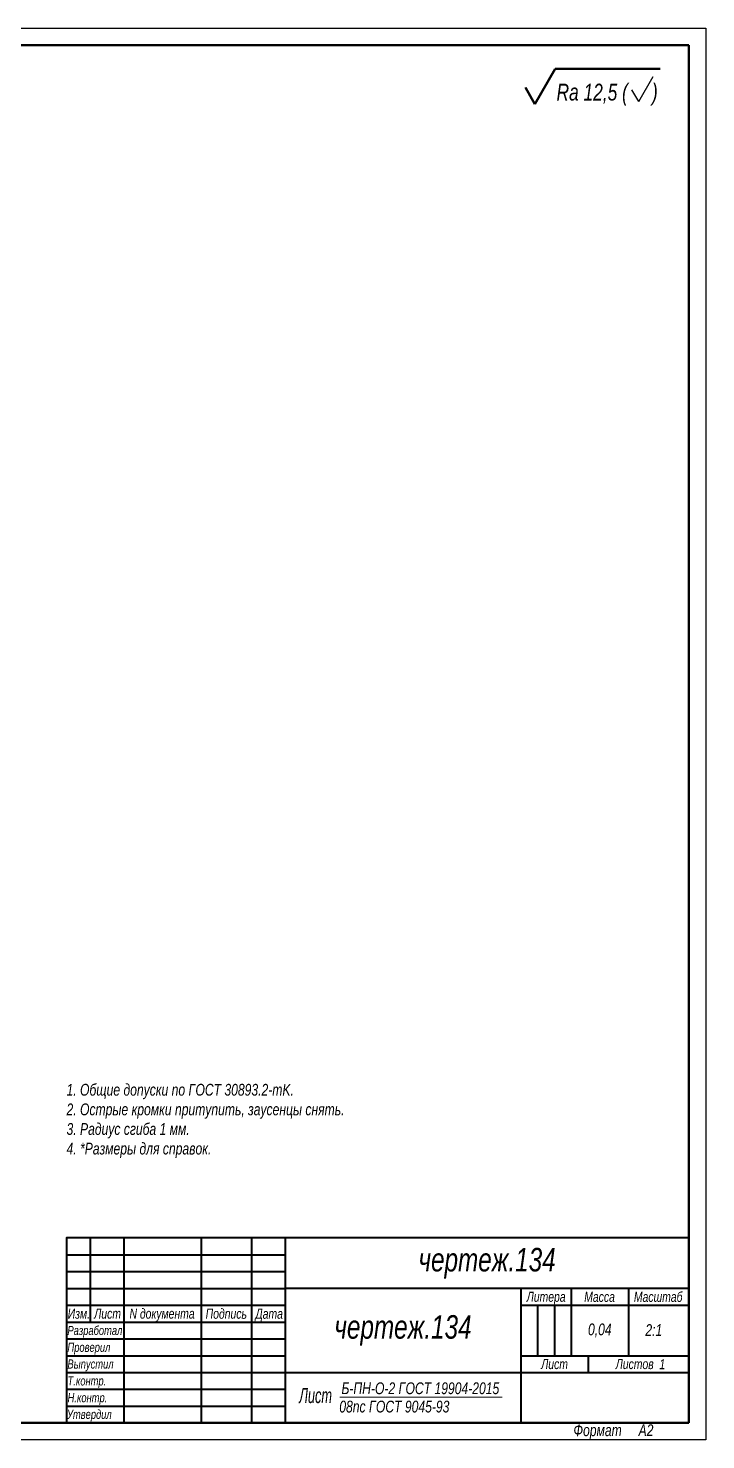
# Model space of a CAD drawing. Header units: millimetres. Extents: x 13671 to 14265, y -3050 to -2630.
# Drawn here: x 14063.8 to 14265.3, y -3050.1 to -2630.1 of the extents above; entities that cross this region are included whole.
import ezdxf

# ---------------------------------------------------------------- set-up
doc = ezdxf.new("R2010")
doc.units = ezdxf.units.MM
for name, color, linetype, lineweight in [('Layer_01', 4, 'Continuous', 13), ('Layer_05', 7, 'Continuous', 40), ('Layer_08', 1, 'Continuous', 15), ('Layer_20', 7, 'Continuous', 50), ('Layer_27', 7, 'Continuous', 50)]:
    doc.layers.add(name, color=color, linetype=linetype, lineweight=lineweight)
doc.styles.add('Style_01', font='ARIALNI.TTF', dxfattribs={"width": 0.9, "height": 3.5})

# ---------------------------------------------------------------- blocks, each defined once
blk = doc.blocks.new('Block_198')
at = {"layer": 'Layer_05', "linetype": 'Continuous'}
for p, q in [((403.88, 55.03), (468.92, 55.03)), ((403.88, 50.03), (468.92, 50.03)), ((403.88, 45.03), (468.92, 45.03)), ((543.97, 40.02), (543.97, 25.01)), ((548.97, 40.02), (548.97, 25.01)), ((403.88, 30.02), (468.92, 30.02)), ((403.88, 25.01), (468.92, 25.01)), ((403.88, 20.01), (468.92, 20.01)), ((403.88, 15.01), (468.92, 15.01)), ((403.88, 10), (468.92, 10))]:
    blk.add_line(p, q, dxfattribs=at)
for points in [[(589, 60.04), (403.88, 60.04), (403.88, 5)], [(410.88, 60.04), (410.88, 35.02)], [(420.89, 60.04), (420.89, 5)], [(443.9, 60.04), (443.9, 5)], [(458.91, 60.04), (458.91, 5)], [(468.92, 60.04), (468.92, 5)], [(589, 45.03), (468.92, 45.03)], [(538.97, 45.03), (538.97, 5)], [(553.98, 45.03), (553.98, 25.01)], [(570.99, 45.03), (570.99, 25.01)], [(570.99, 45.03), (570.99, 25.01)], [(403.88, 40.02), (468.92, 40.02)], [(538.97, 40.02), (589, 40.02)], [(403.88, 35.02), (468.92, 35.02)], [(538.97, 25.01), (589, 25.01)], [(558.98, 25.01), (558.98, 20.01)], [(468.92, 20.01), (589, 20.01)]]:
    blk.add_lwpolyline(points, dxfattribs=at)
at = {"layer": 'Layer_20', "lineweight": 25}
for p, q in [((0, 420), (594, 420)), ((594, 420), (594, 0)), ((594, 0), (0, 0))]:
    blk.add_line(p, q, dxfattribs=at)
at = {"layer": 'Layer_20'}
for p, q in [((589, 415), (20, 415)), ((589, 5), (589, 415)), ((20, 5), (589, 5))]:
    blk.add_line(p, q, dxfattribs=at)
at = {"layer": 'Layer_05', "linetype": 'Continuous', "style": 'Style_01', "width": 0.9}
for s, height, p in [('Литера', 3, (540.74, 41.06)), ('Масса', 3, (557.86, 41.03)), ('Масштаб', 3, (572.63, 41.03)), ('Изм.', 3, (404.23, 36.02)), ('Лист', 3, (412.11, 36.04)), ('N документа', 3, (422.61, 36.04)), ('Подпись', 3, (445.26, 36.02)), ('Дата', 3, (460.05, 36.01)), ('Разработал', 2.7, (404.14, 31.18)), ('Проверил', 2.7, (404.15, 26.17)), ('Выпустил', 2.7, (404.16, 21.19)), ('Лист ', 3, (545.05, 21.04)), ('Листов ', 3, (567.21, 21.04)), ('Т.контр.', 2.7, (404.19, 16.17)), ('Н.контр.', 2.7, (404.19, 11.17)), ('Утвердил', 2.7, (404.01, 6.22))]:
    blk.add_text(s, height=height, dxfattribs=at).set_placement(p)
at = {"layer": 'Layer_05', "linetype": 'Continuous', "insert": (554.64, 4.59), "char_height": 3.5, "width": 32.9515, "attachment_point": 1, "style": 'Style_01'}
blk.add_mtext('Формат     А2', dxfattribs=at)

msp = doc.modelspace()

# ---------------------------------------------------------------- linework, layer by layer
at = {"layer": 'Layer_01', "lineweight": 13, "ltscale": 0.303109}
msp.add_line((14214.485, -2652.635), (14220.547, -2642.135), dxfattribs=at)
msp.add_line((14214.485, -2652.635), (14220.547, -2642.135), dxfattribs=at)
msp.add_line((14214.485, -2652.635), (14220.547, -2642.135), dxfattribs=at)
at = {"layer": 'Layer_01', "lineweight": 13}
msp.add_line((14220.547, -2642.135), (14245.416, -2642.135), dxfattribs=at)
msp.add_line((14220.547, -2642.135), (14245.416, -2642.135), dxfattribs=at)
msp.add_line((14220.547, -2642.135), (14245.416, -2642.135), dxfattribs=at)
at = {"layer": 'Layer_01', "lineweight": 30}
for q in [(14249.671, -2644.382), (14249.671, -2644.382), (14249.671, -2644.382), (14249.671, -2644.382), (14243.321, -2648.382), (14243.321, -2648.382), (14243.321, -2648.382), (14243.321, -2648.382)]:
    msp.add_line((14245.341, -2651.882), q, dxfattribs=at)
at = {"layer": 'Layer_01', "lineweight": 13, "ltscale": 0.141451}
msp.add_line((14214.485, -2652.635), (14211.656, -2647.735), dxfattribs=at)
msp.add_line((14214.485, -2652.635), (14211.656, -2647.735), dxfattribs=at)
msp.add_line((14214.485, -2652.635), (14211.656, -2647.735), dxfattribs=at)
at = {"layer": 'Layer_01'}
msp.add_line((14156.435, -3037.44), (14204.698, -3037.44), dxfattribs=at)
at = {"layer": 'Layer_27', "lineweight": 50}
for p, q in [((14214.485, -2652.635), (14220.547, -2642.135)), ((14220.547, -2642.135), (14251.689, -2642.135)), ((14214.485, -2652.635), (14211.656, -2647.735))]:
    msp.add_line(p, q, dxfattribs=at)

# ---------------------------------------------------------------- block references
at = {"layer": 'Layer_08', "ltscale": 0.5}
msp.add_blockref('Block_198', (13671.29, -3050.069), dxfattribs=at)

# ---------------------------------------------------------------- texts
at = {"layer": 'Layer_01', "style": 'Style_01'}
for s, height, width, p in [('Rа 12,5 (     )', 5, 0.9, (14220.919, -2651.575)), ('2:1', 3.5, 0.9, (14247.33, -3019.169)), ('1', 3, 0.9, (14251.505, -3029.081)), ('Лист', 4.5, 0.735, (14144.372, -3039.151))]:
    msp.add_text(s, height=height, dxfattribs=dict(at, width=width)).set_placement(p)
at = {"layer": 'Layer_01', "insert": (14075.166, -2966.232), "char_height": 3.5, "attachment_point": 7, "style": 'Style_01'}
msp.add_mtext_dynamic_manual_height_columns('1. Общие допуски по ГОСТ 30893.2-mK.\\P2. Острые кромки притупить, заусенцы снять.\\P3. Радиус сгиба 1 мм.\\P4. *Размеры для справок.', width=195.13822, gutter_width=17.5, heights=[-22.21], dxfattribs=at)
at = {"layer": 'Layer_01', "style": 'Style_01'}
for s, insert, char_height, width, attachment_point in [('чертеж.134', (14200.25, -2997.537), 7, 120.08, 5), ('чертеж.134', (14175.233, -3017.55), 7, 70.04667, 5), ('0,04', (14233.772, -3017.55), 3.5, 17.01133, 5), ('Б-ПН-О-2 ГОСТ 19904-2015 ', (14156.947, -3032.989), 3.5, 80.46037, 1), ('08пс ГОСТ 9045-93', (14156.297, -3038.444), 3.5, 80.46037, 1)]:
    msp.add_mtext(s, dxfattribs=dict(at, insert=insert, char_height=char_height, width=width, attachment_point=attachment_point))

doc.saveas('drawing.dxf')
